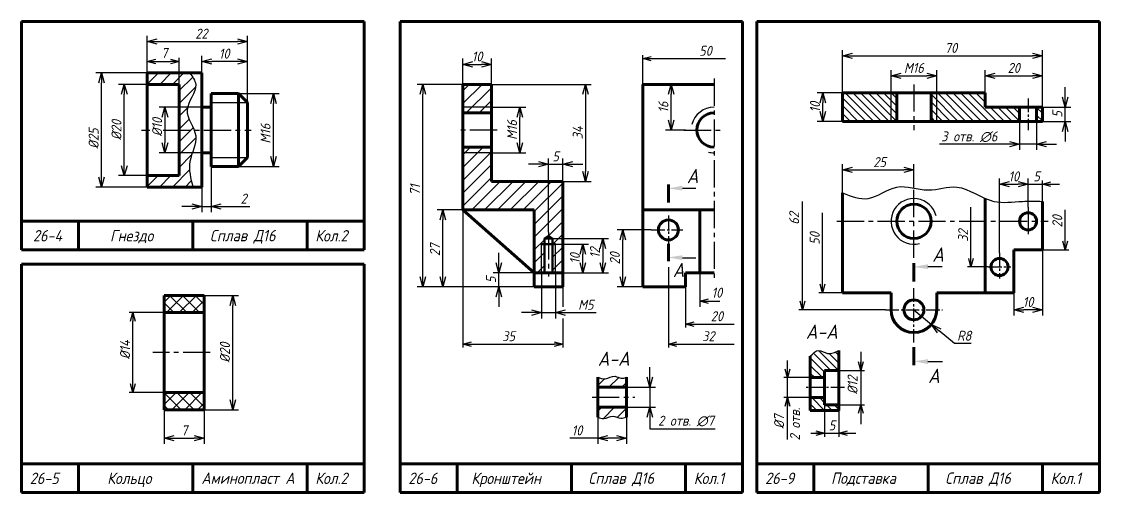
# Model space of a CAD drawing. Header units: millimetres. Extents: x -255 to 513, y 132 to 472.
# Drawn here: x 135 to 512.6, y 307 to 472 of the extents above; entities that cross this region are included whole.
import ezdxf

# ---------------------------------------------------------------- set-up
doc = ezdxf.new("R2010")
doc.units = ezdxf.units.MM
doc.header["$LTSCALE"] = 0.5
doc.linetypes.add('осевая2', pattern=[28.575, 19.05, -3.175, 3.175, -3.175])
doc.layers.get('Defpoints').update_dxf_attribs({"color": 5})
doc.styles.get("Standard").update_dxf_attribs({"font": 'isocpeui.ttf', "width": 0.9})
doc.dimstyles.new('Standart 1', dxfattribs={"dimtxt": 3.5, "dimasz": 3.5, "dimexe": 2, "dimexo": 0, "dimgap": 1, "dimtad": 1, "dimtoh": 1, "dimdec": 0, "dimtxsty": 'Standard', "dimblk": 'OPEN30', "dimcen": 2.5, "dimadec": 0, "dimazin": 0, "dimtfac": 1, "dimtdec": 0, "dimtmove": 0, "dimatfit": 3, "dimldrblk": 'DOTSMALL', "dimfxl": 0, "dimarcsym": 0})
pattern_1 = [(45, (-6, 286), (-2.245064, 2.245064), []), (135, (-6, 286), (-2.245064, -2.245064), [])]

# ---------------------------------------------------------------- blocks, each defined once
blk = doc.blocks.new('_Open30')
at = {"color": 0, "linetype": 'ByBlock', "lineweight": -2}
for p, q in [((-1, 0.27), (0, 0)), ((0, 0), (-1, -0.27)), ((0, 0), (-1, 0))]:
    blk.add_line(p, q, dxfattribs=at)
blk = doc.blocks.new('*D35')
at = {"color": 0, "lineweight": -2}
for p, q in [((439.6, 447), (439.6, 455)), ((455.6, 447), (455.6, 455)), ((443.1, 453), (452.1, 453))]:
    blk.add_line(p, q, dxfattribs=at)
at = {"layer": 'Defpoints', "color": 0}
for p in [(455.6, 453), (439.6, 447), (455.6, 447)]:
    blk.add_point(p, dxfattribs=at)
at = {"color": 0, "lineweight": -2, "xscale": 3.5, "yscale": 3.5, "zscale": 3.5, "rotation": 180}
blk.add_blockref('_Open30', (439.6, 453), dxfattribs=at)
at = {"color": 0, "lineweight": -2, "xscale": 3.5, "yscale": 3.5, "zscale": 3.5}
blk.add_blockref('_Open30', (455.6, 453), dxfattribs=at)
at = {"color": 0, "lineweight": -3, "insert": (447.6, 455.75), "char_height": 3.5, "attachment_point": 5}
blk.add_mtext('M16', dxfattribs=at)
blk = doc.blocks.new('_DotSmall')
at = {"color": 0, "linetype": 'ByBlock', "const_width": 0.5}
blk.add_lwpolyline([(-0.0625, 0, 1), (0.0625, 0, 1)], format="xyb", close=True, dxfattribs=at)
blk = doc.blocks.new('*D36')
at = {"color": 0, "lineweight": -2}
for p, q in [((500.6, 445.5), (500.6, 449)), ((492.6, 442), (502.6, 442)), ((500.6, 437), (500.6, 442)), ((492.6, 437), (502.6, 437)), ((500.6, 433.5), (500.6, 430))]:
    blk.add_line(p, q, dxfattribs=at)
at = {"layer": 'Defpoints', "color": 0}
for p in [(492.6, 442), (500.6, 442), (492.6, 437)]:
    blk.add_point(p, dxfattribs=at)
at = {"color": 0, "lineweight": -2, "xscale": 3.5, "yscale": 3.5, "zscale": 3.5}
for p, rotation in [((500.6, 442), 270), ((500.6, 437), 90)]:
    blk.add_blockref('_Open30', p, dxfattribs=dict(at, rotation=rotation))
at = {"color": 0, "lineweight": -3, "insert": (497.85, 439.5), "char_height": 3.5, "attachment_point": 5, "rotation": 90}
blk.add_mtext('5', dxfattribs=at)
blk = doc.blocks.new('*D37')
at = {"color": 0, "lineweight": -2}
for p, q in [((422.6, 447), (413.69, 447)), ((415.69, 440.5), (415.69, 443.5)), ((422.74, 437), (413.69, 437))]:
    blk.add_line(p, q, dxfattribs=at)
at = {"layer": 'Defpoints', "color": 0}
for p in [(415.69, 447), (422.6, 447), (422.74, 437)]:
    blk.add_point(p, dxfattribs=at)
at = {"color": 0, "lineweight": -2, "xscale": 3.5, "yscale": 3.5, "zscale": 3.5}
for p, rotation in [((415.69, 447), 90), ((415.69, 437), 270)]:
    blk.add_blockref('_Open30', p, dxfattribs=dict(at, rotation=rotation))
at = {"color": 0, "lineweight": -3, "insert": (412.94, 442.03), "char_height": 3.5, "attachment_point": 5, "rotation": 90}
blk.add_mtext('10', dxfattribs=at)
blk = doc.blocks.new('*D38')
at = {"color": 0, "lineweight": -2}
for p, q in [((472.6, 447), (472.6, 455)), ((492.6, 442), (492.6, 455)), ((476.1, 453), (489.1, 453))]:
    blk.add_line(p, q, dxfattribs=at)
at = {"layer": 'Defpoints', "color": 0}
for p in [(492.6, 453), (472.6, 447), (492.6, 442)]:
    blk.add_point(p, dxfattribs=at)
at = {"color": 0, "lineweight": -2, "xscale": 3.5, "yscale": 3.5, "zscale": 3.5, "rotation": 180}
blk.add_blockref('_Open30', (472.6, 453), dxfattribs=at)
at = {"color": 0, "lineweight": -2, "xscale": 3.5, "yscale": 3.5, "zscale": 3.5}
blk.add_blockref('_Open30', (492.6, 453), dxfattribs=at)
at = {"color": 0, "lineweight": -3, "insert": (482.6, 455.75), "char_height": 3.5, "attachment_point": 5}
blk.add_mtext('20', dxfattribs=at)
blk = doc.blocks.new('*D39')
at = {"color": 0, "lineweight": -2}
for p, q in [((422.6, 447), (422.6, 462)), ((492.6, 454), (492.6, 462)), ((426.1, 460), (489.1, 460))]:
    blk.add_line(p, q, dxfattribs=at)
at = {"layer": 'Defpoints', "color": 0}
for p in [(492.6, 460), (492.6, 454), (422.6, 447)]:
    blk.add_point(p, dxfattribs=at)
at = {"color": 0, "lineweight": -2, "xscale": 3.5, "yscale": 3.5, "zscale": 3.5, "rotation": 180}
blk.add_blockref('_Open30', (422.6, 460), dxfattribs=at)
at = {"color": 0, "lineweight": -2, "xscale": 3.5, "yscale": 3.5, "zscale": 3.5}
blk.add_blockref('_Open30', (492.6, 460), dxfattribs=at)
at = {"color": 0, "lineweight": -3, "insert": (460.6, 462.77), "char_height": 3.5, "attachment_point": 5}
blk.add_mtext('70', dxfattribs=at)
blk = doc.blocks.new('*D40')
at = {"color": 0, "lineweight": -2}
for p, q in [((422.6, 412), (422.6, 422)), ((426.1, 420), (444.1, 420)), ((447.6, 413.65), (447.6, 422))]:
    blk.add_line(p, q, dxfattribs=at)
at = {"layer": 'Defpoints', "color": 0}
for p in [(447.6, 420), (422.6, 412), (447.6, 413.65)]:
    blk.add_point(p, dxfattribs=at)
at = {"color": 0, "lineweight": -2, "xscale": 3.5, "yscale": 3.5, "zscale": 3.5, "rotation": 180}
blk.add_blockref('_Open30', (422.6, 420), dxfattribs=at)
at = {"color": 0, "lineweight": -2, "xscale": 3.5, "yscale": 3.5, "zscale": 3.5}
blk.add_blockref('_Open30', (447.6, 420), dxfattribs=at)
at = {"color": 0, "lineweight": -3, "insert": (435.6, 422.75), "char_height": 3.5, "attachment_point": 5}
blk.add_mtext('25', dxfattribs=at)
blk = doc.blocks.new('*D41')
at = {"color": 0, "lineweight": -2}
for p, q in [((447.6, 371), (453.75, 365.88)), ((461.81, 359.16), (456.44, 363.64)), ((467.66, 359.16), (461.81, 359.16))]:
    blk.add_line(p, q, dxfattribs=at)
at = {"layer": 'Defpoints', "color": 0}
for p in [(447.6, 371), (453.75, 365.88)]:
    blk.add_point(p, dxfattribs=at)
at = {"color": 0, "lineweight": -2, "xscale": 3.5, "yscale": 3.5, "zscale": 3.5, "rotation": 140.1944284725017}
blk.add_blockref('_Open30', (453.75, 365.88), dxfattribs=at)
at = {"color": 0, "lineweight": -3, "insert": (465.24, 361.91), "char_height": 3.5, "attachment_point": 5}
blk.add_mtext('R8', dxfattribs=at)
blk = doc.blocks.new('*D42')
at = {"color": 0, "lineweight": -2}
for p, q in [((492.6, 392), (492.6, 369)), ((482.6, 377), (482.6, 369)), ((489.1, 371), (486.1, 371))]:
    blk.add_line(p, q, dxfattribs=at)
at = {"layer": 'Defpoints', "color": 0}
for p in [(492.6, 392), (482.6, 377), (482.6, 371)]:
    blk.add_point(p, dxfattribs=at)
at = {"color": 0, "lineweight": -2, "xscale": 3.5, "yscale": 3.5, "zscale": 3.5, "rotation": 180}
blk.add_blockref('_Open30', (482.6, 371), dxfattribs=at)
at = {"color": 0, "lineweight": -2, "xscale": 3.5, "yscale": 3.5, "zscale": 3.5}
blk.add_blockref('_Open30', (492.6, 371), dxfattribs=at)
at = {"color": 0, "lineweight": -3, "insert": (487.6, 373.75), "char_height": 3.5, "attachment_point": 5}
blk.add_mtext('10', dxfattribs=at)
blk = doc.blocks.new('*D43')
at = {"color": 0, "lineweight": -2}
for p, q in [((477.6, 391), (477.6, 417)), ((487.6, 407), (487.6, 417)), ((481.1, 415), (484.1, 415))]:
    blk.add_line(p, q, dxfattribs=at)
at = {"layer": 'Defpoints', "color": 0}
for p in [(487.6, 415), (487.6, 407), (477.6, 391)]:
    blk.add_point(p, dxfattribs=at)
at = {"color": 0, "lineweight": -2, "xscale": 3.5, "yscale": 3.5, "zscale": 3.5, "rotation": 180}
blk.add_blockref('_Open30', (477.6, 415), dxfattribs=at)
at = {"color": 0, "lineweight": -2, "xscale": 3.5, "yscale": 3.5, "zscale": 3.5}
blk.add_blockref('_Open30', (487.6, 415), dxfattribs=at)
at = {"color": 0, "lineweight": -3, "insert": (482.6, 417.75), "char_height": 3.5, "attachment_point": 5}
blk.add_mtext('10', dxfattribs=at)
blk = doc.blocks.new('*D44')
at = {"color": 0, "lineweight": -2}
for p, q in [((355.6, 399), (343.6, 399)), ((345.6, 382.5), (345.6, 395.5)), ((352.6, 379), (343.6, 379))]:
    blk.add_line(p, q, dxfattribs=at)
at = {"layer": 'Defpoints', "color": 0}
for p in [(345.6, 399), (355.6, 399), (352.6, 379)]:
    blk.add_point(p, dxfattribs=at)
at = {"color": 0, "lineweight": -2, "xscale": 3.5, "yscale": 3.5, "zscale": 3.5}
for p, rotation in [((345.6, 399), 90), ((345.6, 379), 270)]:
    blk.add_blockref('_Open30', p, dxfattribs=dict(at, rotation=rotation))
at = {"color": 0, "lineweight": -3, "insert": (342.85, 389), "char_height": 3.5, "attachment_point": 5, "rotation": 90}
blk.add_mtext('20', dxfattribs=at)
blk = doc.blocks.new('*D45')
at = {"color": 0, "lineweight": -2}
for p, q in [((302.2, 387.5), (302.2, 391)), ((314.6, 384), (300.2, 384)), ((302.2, 379), (302.2, 384)), ((314.6, 379), (300.2, 379)), ((302.2, 375.5), (302.2, 372))]:
    blk.add_line(p, q, dxfattribs=at)
at = {"layer": 'Defpoints', "color": 0}
for p in [(302.2, 384), (314.6, 384), (314.6, 379)]:
    blk.add_point(p, dxfattribs=at)
at = {"color": 0, "lineweight": -2, "xscale": 3.5, "yscale": 3.5, "zscale": 3.5}
for p, rotation in [((302.2, 384), 270), ((302.2, 379), 90)]:
    blk.add_blockref('_Open30', p, dxfattribs=dict(at, rotation=rotation))
at = {"color": 0, "lineweight": -3, "insert": (299.45, 381.5), "char_height": 3.5, "attachment_point": 5, "rotation": 90}
blk.add_mtext('5', dxfattribs=at)
blk = doc.blocks.new('*D46')
at = {"color": 0, "lineweight": -2}
for p, q in [((299.6, 442), (311.6, 442)), ((309.6, 429.5), (309.6, 438.5)), ((299.6, 426), (311.6, 426))]:
    blk.add_line(p, q, dxfattribs=at)
at = {"layer": 'Defpoints', "color": 0}
for p in [(299.6, 442), (309.6, 442), (299.6, 426)]:
    blk.add_point(p, dxfattribs=at)
at = {"color": 0, "lineweight": -2, "xscale": 3.5, "yscale": 3.5, "zscale": 3.5}
for p, rotation in [((309.6, 442), 90), ((309.6, 426), 270)]:
    blk.add_blockref('_Open30', p, dxfattribs=dict(at, rotation=rotation))
at = {"color": 0, "lineweight": -3, "insert": (306.85, 434), "char_height": 3.5, "attachment_point": 5, "rotation": 90}
blk.add_mtext('M16', dxfattribs=at)
blk = doc.blocks.new('*D47')
at = {"color": 0, "lineweight": -2}
for p, q in [((365.6, 450), (360.6, 450)), ((362.6, 437.5), (362.6, 446.5)), ((367.6, 434), (360.6, 434))]:
    blk.add_line(p, q, dxfattribs=at)
at = {"layer": 'Defpoints', "color": 0}
for p in [(362.6, 450), (365.6, 450), (367.6, 434)]:
    blk.add_point(p, dxfattribs=at)
at = {"color": 0, "lineweight": -2, "xscale": 3.5, "yscale": 3.5, "zscale": 3.5}
for p, rotation in [((362.6, 450), 90), ((362.6, 434), 270)]:
    blk.add_blockref('_Open30', p, dxfattribs=dict(at, rotation=rotation))
at = {"color": 0, "lineweight": -3, "insert": (359.85, 442), "char_height": 3.5, "attachment_point": 5, "rotation": 90}
blk.add_mtext('16', dxfattribs=at)
blk = doc.blocks.new('*D48')
at = {"color": 0, "lineweight": -2}
for p, q in [((289.6, 450), (289.6, 459)), ((293.1, 457), (296.1, 457)), ((299.6, 450), (299.6, 459))]:
    blk.add_line(p, q, dxfattribs=at)
at = {"layer": 'Defpoints', "color": 0}
for p in [(299.6, 457), (289.6, 450), (299.6, 450)]:
    blk.add_point(p, dxfattribs=at)
at = {"color": 0, "lineweight": -2, "xscale": 3.5, "yscale": 3.5, "zscale": 3.5, "rotation": 180}
blk.add_blockref('_Open30', (289.6, 457), dxfattribs=at)
at = {"color": 0, "lineweight": -2, "xscale": 3.5, "yscale": 3.5, "zscale": 3.5}
blk.add_blockref('_Open30', (299.6, 457), dxfattribs=at)
at = {"color": 0, "lineweight": -3, "insert": (294.6, 459.75), "char_height": 3.5, "attachment_point": 5}
blk.add_mtext('10', dxfattribs=at)
blk = doc.blocks.new('*D49')
at = {"color": 0, "lineweight": -2}
for p, q in [((299.6, 450), (334.6, 450)), ((332.6, 446.5), (332.6, 419.5)), ((324.6, 416), (334.6, 416))]:
    blk.add_line(p, q, dxfattribs=at)
at = {"layer": 'Defpoints', "color": 0}
for p in [(299.6, 450), (324.6, 416), (332.6, 416)]:
    blk.add_point(p, dxfattribs=at)
at = {"color": 0, "lineweight": -2, "xscale": 3.5, "yscale": 3.5, "zscale": 3.5}
for p, rotation in [((332.6, 450), 90), ((332.6, 416), 270)]:
    blk.add_blockref('_Open30', p, dxfattribs=dict(at, rotation=rotation))
at = {"color": 0, "lineweight": -3, "insert": (329.85, 433), "char_height": 3.5, "attachment_point": 5, "rotation": 90}
blk.add_mtext('34', dxfattribs=at)
blk = doc.blocks.new('*D50')
at = {"color": 0, "lineweight": -2}
for p, q in [((289.6, 406), (280.6, 406)), ((282.6, 382.5), (282.6, 402.5)), ((314.6, 379), (280.6, 379))]:
    blk.add_line(p, q, dxfattribs=at)
at = {"layer": 'Defpoints', "color": 0}
for p in [(282.6, 406), (289.6, 406), (314.6, 379)]:
    blk.add_point(p, dxfattribs=at)
at = {"color": 0, "lineweight": -2, "xscale": 3.5, "yscale": 3.5, "zscale": 3.5}
for p, rotation in [((282.6, 406), 90), ((282.6, 379), 270)]:
    blk.add_blockref('_Open30', p, dxfattribs=dict(at, rotation=rotation))
at = {"color": 0, "lineweight": -3, "insert": (279.83, 392), "char_height": 3.5, "attachment_point": 5, "rotation": 90}
blk.add_mtext('27', dxfattribs=at)
blk = doc.blocks.new('*D51')
at = {"color": 0, "lineweight": -2}
for p, q in [((289.6, 450), (273.6, 450)), ((275.6, 382.5), (275.6, 446.5)), ((282.6, 379), (273.6, 379))]:
    blk.add_line(p, q, dxfattribs=at)
at = {"layer": 'Defpoints', "color": 0}
for p in [(275.6, 450), (289.6, 450), (282.6, 379)]:
    blk.add_point(p, dxfattribs=at)
at = {"color": 0, "lineweight": -2, "xscale": 3.5, "yscale": 3.5, "zscale": 3.5}
for p, rotation in [((275.6, 450), 90), ((275.6, 379), 270)]:
    blk.add_blockref('_Open30', p, dxfattribs=dict(at, rotation=rotation))
at = {"color": 0, "lineweight": -3, "insert": (272.83, 413), "char_height": 3.5, "attachment_point": 5, "rotation": 90}
blk.add_mtext('71', dxfattribs=at)
blk = doc.blocks.new('*D52')
at = {"color": 0, "lineweight": -2}
for p, q in [((321.6, 394), (333.6, 394)), ((331.6, 387.5), (331.6, 390.5)), ((324.6, 384), (333.6, 384))]:
    blk.add_line(p, q, dxfattribs=at)
at = {"layer": 'Defpoints', "color": 0}
for p in [(321.6, 394), (331.6, 394), (324.6, 384)]:
    blk.add_point(p, dxfattribs=at)
at = {"color": 0, "lineweight": -2, "xscale": 3.5, "yscale": 3.5, "zscale": 3.5}
for p, rotation in [((331.6, 394), 90), ((331.6, 384), 270)]:
    blk.add_blockref('_Open30', p, dxfattribs=dict(at, rotation=rotation))
at = {"color": 0, "lineweight": -3, "insert": (328.85, 389), "char_height": 3.5, "attachment_point": 5, "rotation": 90}
blk.add_mtext('10', dxfattribs=at)
blk = doc.blocks.new('*D53')
at = {"color": 0, "lineweight": -2}
for p, q in [((320.6, 396), (340.6, 396)), ((338.6, 392.5), (338.6, 387.5)), ((332.6, 384), (340.6, 384))]:
    blk.add_line(p, q, dxfattribs=at)
at = {"layer": 'Defpoints', "color": 0}
for p in [(320.6, 396), (332.6, 384), (338.6, 384)]:
    blk.add_point(p, dxfattribs=at)
at = {"color": 0, "lineweight": -2, "xscale": 3.5, "yscale": 3.5, "zscale": 3.5}
for p, rotation in [((338.6, 396), 90), ((338.6, 384), 270)]:
    blk.add_blockref('_Open30', p, dxfattribs=dict(at, rotation=rotation))
at = {"color": 0, "lineweight": -3, "insert": (335.85, 391), "char_height": 3.5, "attachment_point": 5, "rotation": 90}
blk.add_mtext('12', dxfattribs=at)
blk = doc.blocks.new('*D54')
at = {"color": 0, "lineweight": -2}
for p, q in [((336.87, 333.36), (336.87, 324)), ((346.87, 333.36), (346.87, 324)), ((336.87, 326), (327.02, 326)), ((343.37, 326), (340.37, 326))]:
    blk.add_line(p, q, dxfattribs=at)
at = {"layer": 'Defpoints', "color": 0}
for p in [(336.87, 333.36), (346.87, 333.36), (346.87, 326)]:
    blk.add_point(p, dxfattribs=at)
at = {"color": 0, "lineweight": -2, "xscale": 3.5, "yscale": 3.5, "zscale": 3.5, "rotation": 180}
blk.add_blockref('_Open30', (336.87, 326), dxfattribs=at)
at = {"color": 0, "lineweight": -2, "xscale": 3.5, "yscale": 3.5, "zscale": 3.5}
blk.add_blockref('_Open30', (346.87, 326), dxfattribs=at)
at = {"color": 0, "lineweight": -3, "insert": (329.6, 328.75), "char_height": 3.5, "attachment_point": 5}
blk.add_mtext('10', dxfattribs=at)
blk = doc.blocks.new('*D55')
at = {"color": 0, "lineweight": -2}
for p, q in [((317.1, 384), (317.1, 368)), ((322.1, 384), (322.1, 368)), ((313.6, 370), (310.1, 370)), ((317.1, 370), (322.1, 370)), ((325.6, 370), (336.25, 370))]:
    blk.add_line(p, q, dxfattribs=at)
at = {"layer": 'Defpoints', "color": 0}
for p in [(317.1, 384), (322.1, 384), (322.1, 370)]:
    blk.add_point(p, dxfattribs=at)
at = {"color": 0, "lineweight": -2, "xscale": 3.5, "yscale": 3.5, "zscale": 3.5}
blk.add_blockref('_Open30', (317.1, 370), dxfattribs=at)
at = {"color": 0, "lineweight": -2, "xscale": 3.5, "yscale": 3.5, "zscale": 3.5, "rotation": 180}
blk.add_blockref('_Open30', (322.1, 370), dxfattribs=at)
at = {"color": 0, "lineweight": -3, "insert": (332.68, 372.75), "char_height": 3.5, "attachment_point": 5}
blk.add_mtext('M5', dxfattribs=at)
blk = doc.blocks.new('*D56')
at = {"color": 0, "lineweight": -2}
for p, q in [((319.6, 398.2), (319.6, 424)), ((324.6, 401.96), (324.6, 424)), ((316.1, 422), (312.6, 422)), ((319.6, 422), (324.6, 422)), ((328.1, 422), (331.6, 422))]:
    blk.add_line(p, q, dxfattribs=at)
at = {"layer": 'Defpoints', "color": 0}
for p in [(324.6, 422), (324.6, 401.96), (319.6, 398.2)]:
    blk.add_point(p, dxfattribs=at)
at = {"color": 0, "lineweight": -2, "xscale": 3.5, "yscale": 3.5, "zscale": 3.5}
blk.add_blockref('_Open30', (319.6, 422), dxfattribs=at)
at = {"color": 0, "lineweight": -2, "xscale": 3.5, "yscale": 3.5, "zscale": 3.5, "rotation": 180}
blk.add_blockref('_Open30', (324.6, 422), dxfattribs=at)
at = {"color": 0, "lineweight": -3, "insert": (322.1, 424.75), "char_height": 3.5, "attachment_point": 5}
blk.add_mtext('5', dxfattribs=at)
blk = doc.blocks.new('*D12')
at = {"color": 0, "lineweight": -2}
for p, q in [((179, 454), (161, 454)), ((163, 417.5), (163, 450.5)), ((179, 414), (161, 414))]:
    blk.add_line(p, q, dxfattribs=at)
at = {"layer": 'Defpoints', "color": 0}
for p in [(163, 454), (179, 454), (179, 414)]:
    blk.add_point(p, dxfattribs=at)
at = {"color": 0, "lineweight": -2, "xscale": 3.5, "yscale": 3.5, "zscale": 3.5}
for p, rotation in [((163, 454), 90), ((163, 414), 270)]:
    blk.add_blockref('_Open30', p, dxfattribs=dict(at, rotation=rotation))
at = {"color": 0, "lineweight": -3, "insert": (160.25, 431), "char_height": 3.5, "attachment_point": 5, "rotation": 90}
blk.add_mtext('%%c25', dxfattribs=at)
blk = doc.blocks.new('*D13')
at = {"color": 0, "lineweight": -2}
for p, q in [((179, 450), (169, 450)), ((171, 421.5), (171, 446.5)), ((179, 418), (169, 418))]:
    blk.add_line(p, q, dxfattribs=at)
at = {"layer": 'Defpoints', "color": 0}
for p in [(171, 450), (179, 450), (179, 418)]:
    blk.add_point(p, dxfattribs=at)
at = {"color": 0, "lineweight": -2, "xscale": 3.5, "yscale": 3.5, "zscale": 3.5}
for p, rotation in [((171, 450), 90), ((171, 418), 270)]:
    blk.add_blockref('_Open30', p, dxfattribs=dict(at, rotation=rotation))
at = {"color": 0, "lineweight": -3, "insert": (168.25, 434), "char_height": 3.5, "attachment_point": 5, "rotation": 90}
blk.add_mtext('%%c20', dxfattribs=at)
blk = doc.blocks.new('*D14')
at = {"color": 0, "lineweight": -2}
for p, q in [((201.4, 421.2), (201.4, 405.2)), ((198.2, 414), (198.2, 405.2)), ((194.7, 407.2), (191.2, 407.2)), ((198.2, 407.2), (201.4, 407.2)), ((204.9, 407.2), (214.93, 407.2))]:
    blk.add_line(p, q, dxfattribs=at)
at = {"layer": 'Defpoints', "color": 0}
for p in [(201.4, 421.2), (198.2, 414), (198.2, 407.2)]:
    blk.add_point(p, dxfattribs=at)
at = {"color": 0, "lineweight": -2, "xscale": 3.5, "yscale": 3.5, "zscale": 3.5}
blk.add_blockref('_Open30', (198.2, 407.2), dxfattribs=at)
at = {"color": 0, "lineweight": -2, "xscale": 3.5, "yscale": 3.5, "zscale": 3.5, "rotation": 180}
blk.add_blockref('_Open30', (201.4, 407.2), dxfattribs=at)
at = {"color": 0, "lineweight": -3, "insert": (212.82, 409.95), "char_height": 3.5, "attachment_point": 5}
blk.add_mtext('2', dxfattribs=at)
blk = doc.blocks.new('*D15')
at = {"color": 0, "lineweight": -2}
for p, q in [((211, 446.8), (225.22, 446.8)), ((223.22, 424.7), (223.22, 443.3)), ((211, 421.2), (225.22, 421.2))]:
    blk.add_line(p, q, dxfattribs=at)
at = {"layer": 'Defpoints', "color": 0}
for p in [(211, 446.8), (223.22, 446.8), (211, 421.2)]:
    blk.add_point(p, dxfattribs=at)
at = {"color": 0, "lineweight": -2, "xscale": 3.5, "yscale": 3.5, "zscale": 3.5}
for p, rotation in [((223.22, 446.8), 90), ((223.22, 421.2), 270)]:
    blk.add_blockref('_Open30', p, dxfattribs=dict(at, rotation=rotation))
at = {"color": 0, "lineweight": -3, "insert": (220.47, 432.72), "char_height": 3.5, "attachment_point": 5, "rotation": 90}
blk.add_mtext('M16', dxfattribs=at)
blk = doc.blocks.new('*D16')
at = {"color": 0, "lineweight": -2}
for p, q in [((201.4, 442), (183.25, 442)), ((185.25, 438.5), (185.25, 429.5)), ((201.4, 426), (183.25, 426))]:
    blk.add_line(p, q, dxfattribs=at)
at = {"layer": 'Defpoints', "color": 0}
for p in [(201.4, 442), (185.25, 426), (201.4, 426)]:
    blk.add_point(p, dxfattribs=at)
at = {"color": 0, "lineweight": -2, "xscale": 3.5, "yscale": 3.5, "zscale": 3.5}
for p, rotation in [((185.25, 442), 90), ((185.25, 426), 270)]:
    blk.add_blockref('_Open30', p, dxfattribs=dict(at, rotation=rotation))
at = {"color": 0, "lineweight": -3, "insert": (182.5, 435), "char_height": 3.5, "attachment_point": 5, "rotation": 90}
blk.add_mtext('%%c10', dxfattribs=at)
blk = doc.blocks.new('*D17')
at = {"color": 0, "lineweight": -2}
for p, q in [((179, 454), (179, 467)), ((182.5, 465), (210.7, 465)), ((214.2, 459.25), (214.2, 467))]:
    blk.add_line(p, q, dxfattribs=at)
at = {"layer": 'Defpoints', "color": 0}
for p in [(214.2, 465), (214.2, 459.25), (179, 454)]:
    blk.add_point(p, dxfattribs=at)
at = {"color": 0, "lineweight": -2, "xscale": 3.5, "yscale": 3.5, "zscale": 3.5, "rotation": 180}
blk.add_blockref('_Open30', (179, 465), dxfattribs=at)
at = {"color": 0, "lineweight": -2, "xscale": 3.5, "yscale": 3.5, "zscale": 3.5}
blk.add_blockref('_Open30', (214.2, 465), dxfattribs=at)
at = {"color": 0, "lineweight": -3, "insert": (198, 467.75), "char_height": 3.5, "attachment_point": 5}
blk.add_mtext('22', dxfattribs=at)
blk = doc.blocks.new('*D18')
at = {"color": 0, "lineweight": -2}
for p, q in [((198.2, 454), (198.2, 460)), ((210.7, 458), (201.7, 458)), ((214.2, 443.6), (214.2, 460))]:
    blk.add_line(p, q, dxfattribs=at)
at = {"layer": 'Defpoints', "color": 0}
for p in [(198.2, 458), (198.2, 454), (214.2, 443.6)]:
    blk.add_point(p, dxfattribs=at)
at = {"color": 0, "lineweight": -2, "xscale": 3.5, "yscale": 3.5, "zscale": 3.5, "rotation": 180}
blk.add_blockref('_Open30', (198.2, 458), dxfattribs=at)
at = {"color": 0, "lineweight": -2, "xscale": 3.5, "yscale": 3.5, "zscale": 3.5}
blk.add_blockref('_Open30', (214.2, 458), dxfattribs=at)
at = {"color": 0, "lineweight": -3, "insert": (206, 460.75), "char_height": 3.5, "attachment_point": 5}
blk.add_mtext('10', dxfattribs=at)
blk = doc.blocks.new('*D19')
at = {"color": 0, "lineweight": -2}
for p, q in [((199, 376), (211, 376)), ((209, 339.5), (209, 372.5)), ((199, 336), (211, 336))]:
    blk.add_line(p, q, dxfattribs=at)
at = {"layer": 'Defpoints', "color": 0}
for p in [(199, 376), (209, 376), (199, 336)]:
    blk.add_point(p, dxfattribs=at)
at = {"color": 0, "lineweight": -2, "xscale": 3.5, "yscale": 3.5, "zscale": 3.5}
for p, rotation in [((209, 376), 90), ((209, 336), 270)]:
    blk.add_blockref('_Open30', p, dxfattribs=dict(at, rotation=rotation))
at = {"color": 0, "lineweight": -3, "insert": (206.25, 356), "char_height": 3.5, "attachment_point": 5, "rotation": 90}
blk.add_mtext('%%c20', dxfattribs=at)
blk = doc.blocks.new('*D20')
at = {"color": 0, "lineweight": -2}
for p, q in [((185, 336), (185, 324)), ((199, 336), (199, 324)), ((188.5, 326), (195.5, 326))]:
    blk.add_line(p, q, dxfattribs=at)
at = {"layer": 'Defpoints', "color": 0}
for p in [(185, 336), (199, 336), (199, 326)]:
    blk.add_point(p, dxfattribs=at)
at = {"color": 0, "lineweight": -2, "xscale": 3.5, "yscale": 3.5, "zscale": 3.5, "rotation": 180}
blk.add_blockref('_Open30', (185, 326), dxfattribs=at)
at = {"color": 0, "lineweight": -2, "xscale": 3.5, "yscale": 3.5, "zscale": 3.5}
blk.add_blockref('_Open30', (199, 326), dxfattribs=at)
at = {"color": 0, "lineweight": -3, "insert": (192, 328.77), "char_height": 3.5, "attachment_point": 5}
blk.add_mtext('7', dxfattribs=at)

msp = doc.modelspace()

# ---------------------------------------------------------------- hatches: boundary and pattern name
at = {"lineweight": -3}
h = msp.add_hatch(dxfattribs=at)
h.set_pattern_fill('ANSI31', style=0)
h.set_pattern_definition([(45, (-20, 287), (-2.245064, 2.245064), [])])
h.paths.add_polyline_path([(190.2, 450), (190.2, 454), (179, 454), (179, 450)])
edge = h.paths.add_edge_path()
edge.add_line((190.2, 450), (190.2, 434))
edge.add_line((190.2, 434), (195.44, 434))
edge.add_spline(control_points=[(195.44, 434), (194.51, 436.34), (190.73, 441.61), (197.81, 448.57), (194.92, 452.68), (194, 454)], knot_values=[0, 0, 0, 0, 7.388458, 16.875291, 21.347427, 21.347427, 21.347427, 21.347427], degree=3, periodic=0)
edge.add_line((194, 454), (190.2, 454))
edge.add_line((190.2, 454), (190.2, 450))
edge = h.paths.add_edge_path()
edge.add_line((190.2, 418), (179, 418))
edge.add_line((179, 418), (179, 414))
edge.add_line((179, 414), (195, 414))
edge.add_spline(control_points=[(195, 414), (194.24, 417.01), (192.7, 423.08), (196.81, 429.74), (195.71, 433.34), (195.44, 434)], knot_values=[21.347427, 21.347427, 21.347427, 21.347427, 30.402812, 39.622356, 41.720732, 41.720732, 41.720732, 41.720732], degree=3, periodic=0)
edge.add_line((195.44, 434), (190.2, 434))
edge.add_line((190.2, 434), (190.2, 418))
h = msp.add_hatch(dxfattribs=at)
h.set_pattern_fill('ANSI31', style=0)
h.set_pattern_definition([(45, (234.6025, 294), (-2.245064, 2.245064), [])])
h.paths.add_polyline_path([(299.6, 442), (299.6, 450), (289.6, 450), (289.6, 442)])
h.paths.add_polyline_path([(289.6, 442), (289.6, 440), (299.6, 440), (299.6, 442)])
h.paths.add_polyline_path([(299.6, 426), (299.6, 428), (289.6, 428), (289.6, 426)])
h.paths.add_polyline_path([(289.6, 406), (314.6, 406), (314.6, 384), (317.1, 384), (317.1, 394), (318.16, 394), (318.16, 396), (319.59, 396.95), (321.04, 396), (321.04, 394), (322.1, 394), (322.1, 384), (324.6, 384), (324.6, 416), (299.6, 416), (299.6, 426), (289.6, 426)])
h.paths.add_polyline_path([(317.1, 384), (318.16, 384), (318.16, 394), (317.1, 394)], flags=17)
h.paths.add_polyline_path([(321.04, 384), (322.1, 384), (322.1, 394), (321.04, 394)], flags=17)
h = msp.add_hatch(dxfattribs=at)
h.set_pattern_fill('ANSI31', scale=0.6, angle=90, style=0)
h.set_pattern_definition([(135, (362.6025, 287), (-1.347038, -1.347038), [])])
h.paths.add_polyline_path([(439.6, 447), (422.6, 447), (422.6, 437), (439.6, 437)])
h.paths.add_polyline_path([(441.6, 447), (439.6, 447), (439.6, 437), (441.6, 437)])
h.paths.add_polyline_path([(455.6, 447), (453.6, 447), (453.6, 437), (455.6, 437)])
h.paths.add_polyline_path([(455.6, 437), (484.6, 437), (484.6, 442), (472.6, 442), (472.6, 447), (455.6, 447)])
h.paths.add_polyline_path([(492.6, 442), (490.6, 442), (490.6, 437), (492.6, 437)])
h = msp.add_hatch(dxfattribs=at)
h.set_pattern_fill('NET', angle=45, style=0)
h.set_pattern_definition(pattern_1)
h.paths.add_polyline_path([(185, 370), (185, 376), (199, 376), (199, 370)])
h = msp.add_hatch(dxfattribs=at)
h.set_pattern_fill('ANSI31', style=0)
h.set_pattern_definition([(45, (241.872, 294.357), (-2.24506, 2.24506), [])])
edge = h.paths.add_edge_path()
edge.add_line((346.87, 343.86), (346.87, 347.36))
edge.add_spline(control_points=[(346.87, 347.36), (346.27, 347.15), (344.92, 346.68), (342.53, 348.41), (339.77, 346.28), (337.74, 347.03), (336.87, 347.36)], knot_values=[0, 0, 0, 0, 1.825696, 4.096205, 7.650416, 10.309617, 10.309617, 10.309617, 10.309617], degree=3, periodic=0)
edge.add_line((336.87, 347.36), (336.87, 343.86))
edge.add_line((336.87, 343.86), (346.87, 343.86))
edge = h.paths.add_edge_path()
edge.add_spline(control_points=[(336.87, 333.36), (337.58, 333.08), (339.37, 332.39), (342.03, 334.44), (344.63, 332.73), (346.21, 333.17), (346.87, 333.36)], knot_values=[0, 0, 0, 0, 2.169039, 5.533084, 8.276307, 10.287778, 10.287778, 10.287778, 10.287778], degree=3, periodic=0)
edge.add_line((346.87, 333.36), (346.87, 336.86))
edge.add_line((346.87, 336.86), (336.87, 336.86))
edge.add_line((336.87, 336.86), (336.87, 333.36))
h = msp.add_hatch(dxfattribs=at)
h.set_pattern_fill('NET', angle=45, style=0)
h.set_pattern_definition(pattern_1)
h.paths.add_polyline_path([(192, 336), (185, 336), (185, 342), (199, 342), (199, 336)])

# ---------------------------------------------------------------- linework, layer by layer
at = {"color": 7, "lineweight": 60}
for p, q in [((135, 472), (135, 392)), ((255, 472), (135, 472)), ((255, 392), (255, 472)), ((387.6, 472), (267.6, 472)), ((267.6, 472), (267.6, 307)), ((387.6, 307), (387.6, 472)), ((512.6, 472), (392.6, 472)), ((392.6, 472), (392.6, 307)), ((512.6, 307), (512.6, 472)), ((179, 454), (179, 414)), ((198.2, 454), (179, 454)), ((198.2, 422), (198.2, 454)), ((179, 450), (190.2, 450)), ((190.2, 418), (190.2, 450)), ((299.6, 450), (289.6, 450)), ((289.6, 450), (289.6, 406)), ((299.6, 416), (299.6, 450)), ((377.6, 450), (352.6, 450)), ((352.6, 450), (352.6, 379)), ((201.4, 434), (201.4, 446.8)), ((201.4, 446.8), (211, 446.8)), ((211, 446.8), (214.2, 443.6)), ((211, 446.8), (211, 421.2)), ((472.6, 447), (422.6, 447)), ((422.6, 447), (422.6, 437)), ((441.6, 437), (441.6, 447)), ((453.6, 437), (453.6, 447)), ((472.6, 442), (472.6, 447)), ((198.2, 442), (201.4, 442)), ((201.4, 421.2), (201.4, 442)), ((214.2, 443.6), (214.2, 424.4)), ((492.6, 442), (472.6, 442)), ((484.6, 437), (484.6, 442)), ((490.6, 437), (490.6, 442)), ((492.6, 437), (492.6, 442)), ((289.6, 440), (299.6, 440)), ((422.6, 437), (492.6, 437)), ((299.6, 428), (289.6, 428)), ((201.4, 426), (198.2, 426)), ((214.2, 424.4), (211, 421.2)), ((198.2, 414), (198.2, 422)), ((201.4, 421.2), (211, 421.2)), ((179, 418), (190.2, 418)), ((324.6, 416), (299.6, 416)), ((324.6, 384), (324.6, 416)), ((179, 414), (198.2, 414)), ((422.6, 412), (422.6, 377)), ((472.6, 410.03), (472.6, 377)), ((492.6, 409), (492.6, 392)), ((314.6, 384), (289.6, 406)), ((289.6, 406), (314.6, 406)), ((314.6, 406), (314.6, 384)), ((352.6, 406), (377.6, 406)), ((372.6, 406), (372.6, 384)), ((255, 402), (135, 402)), ((155, 402), (155, 392)), ((195, 402), (195, 392)), ((235, 402), (235, 392)), ((314.6, 394.5), (314.6, 394.5)), ((135, 392), (255, 392)), ((314.6, 392), (314.6, 392)), ((492.6, 392), (482.6, 392)), ((482.6, 392), (482.6, 377)), ((135, 387), (135, 307)), ((255, 387), (135, 387)), ((255, 307), (255, 387)), ((314.6, 384), (324.6, 384)), ((314.6, 379), (314.6, 384)), ((324.6, 384), (324.6, 379)), ((367.6, 379), (367.6, 384)), ((367.6, 384), (377.6, 384)), ((324.6, 379), (314.6, 379)), ((352.6, 379), (367.6, 379)), ((185, 336), (185, 376)), ((185, 376), (199, 376)), ((199, 376), (199, 336)), ((422.6, 377), (439.6, 377)), ((439.6, 377), (439.6, 371)), ((455.6, 377), (455.6, 371)), ((455.6, 377), (482.6, 377)), ((185, 370), (199, 370)), ((421.3, 356.74), (421.3, 335.74)), ((411.3, 354.74), (411.3, 335.74)), ((416.3, 349.74), (421.3, 349.74)), ((416.3, 337.74), (416.3, 349.74)), ((336.87, 333.36), (336.87, 347.36)), ((336.87, 343.86), (346.87, 343.86)), ((346.87, 347.36), (346.87, 333.36)), ((416.3, 347.24), (411.3, 347.24)), ((199, 342), (185, 342)), ((416.3, 340.24), (411.3, 340.24)), ((336.87, 336.86), (346.87, 336.86)), ((421.3, 337.74), (416.3, 337.74)), ((199, 336), (185, 336)), ((411.3, 335.74), (421.3, 335.74)), ((255, 317), (135, 317)), ((155, 317), (155, 307)), ((195, 317), (195, 307)), ((235, 317), (235, 307)), ((387.6, 317), (267.6, 317)), ((287.6, 317), (287.6, 307)), ((327.6, 317), (327.6, 307)), ((367.6, 317), (367.6, 307)), ((512.6, 317), (392.6, 317)), ((392.6, 317), (392.6, 307)), ((412.6, 317), (412.6, 307)), ((452.6, 317), (452.6, 307)), ((492.6, 317), (492.6, 307)), ((135, 307), (255, 307)), ((267.6, 307), (387.6, 307)), ((392.6, 307), (512.6, 307))]:
    msp.add_line(p, q, dxfattribs=at)
at = {"color": 7, "lineweight": -3}
for p, q in [((182, 458), (187.2, 458)), ((190.2, 450), (190.2, 459.25)), ((352.6, 450), (352.6, 460.25)), ((355.6, 459), (381.6, 459)), ((439.6, 437), (439.6, 447)), ((455.6, 437), (455.6, 447)), ((201.4, 443.6), (214.2, 443.6)), ((299.6, 442), (289.6, 442)), ((484.6, 437), (484.6, 427)), ((490.6, 437), (490.6, 427)), ((481.1, 429), (456.54, 429)), ((490.6, 429), (484.6, 429)), ((494.1, 429), (497.6, 429)), ((201.4, 424.4), (214.2, 424.4)), ((299.6, 426), (289.6, 426)), ((492.6, 409), (492.6, 416.25)), ((487.6, 415), (492.6, 415)), ((495.6, 415), (498.6, 415)), ((408.6, 374), (408.6, 409)), ((415.6, 380), (415.6, 405)), ((467.6, 389), (467.6, 407)), ((500.6, 395), (500.6, 406)), ((317.1, 384), (317.1, 394)), ((322.1, 384), (322.1, 394)), ((492.6, 392), (501.85, 392)), ((361.6, 385.92), (361.6, 357.75)), ((452.5, 386.12), (457.5, 386.13)), ((473.6, 386), (466.35, 386)), ((372.6, 384), (372.6, 372)), ((324.6, 379), (324.6, 372)), ((367.6, 379), (367.6, 364.75)), ((375.6, 374), (379.6, 374)), ((422.6, 377), (414.35, 377)), ((437.6, 371), (407.35, 371)), ((185, 370), (172.75, 370)), ((174, 345), (174, 367)), ((324.6, 368), (324.6, 357.75)), ((370.6, 366), (384.6, 366)), ((292.6, 359), (321.6, 359)), ((364.6, 359), (384.6, 359)), ((418.45, 349.74), (412.38, 355.81)), ((421.15, 349.74), (414.15, 356.74)), ((421.3, 352.28), (417.91, 355.67)), ((421.3, 354.98), (420.09, 356.18)), ((429.05, 356.31), (429.05, 330.96)), ((403.3, 325.58), (403.3, 353.24)), ((416.3, 349.2), (411.3, 354.2)), ((415.56, 347.24), (411.3, 351.5)), ((452.5, 352.86), (457.58, 352.86)), ((355.06, 347.36), (355.06, 350.86)), ((412.87, 347.24), (411.3, 348.81)), ((421.3, 349.74), (430.3, 349.74)), ((346.97, 343.86), (357.06, 343.86)), ((355.06, 343.86), (355.06, 336.86)), ((411.3, 347.24), (402.05, 347.24)), ((411.3, 340.24), (402.05, 340.24)), ((416.29, 335.74), (411.79, 340.24)), ((416.3, 338.42), (414.48, 340.24)), ((346.97, 336.86), (357.06, 336.86)), ((413.59, 335.74), (411.3, 338.03)), ((416.3, 337.74), (416.3, 326.49)), ((418.98, 335.74), (416.98, 337.74)), ((421.3, 336.12), (419.68, 337.74)), ((421.3, 337.74), (430.3, 337.74)), ((355.06, 333.36), (355.06, 329.34)), ((421.3, 335.74), (421.3, 326.49)), ((355.06, 329.34), (378, 329.34)), ((411.47, 327.74), (427.3, 327.74))]:
    msp.add_line(p, q, dxfattribs=at)
at = {"color": 7, "linetype": 'осевая2', "lineweight": -3}
for p, q in [((377.6, 452), (377.6, 381)), ((447.6, 450), (447.6, 434)), ((184.6, 434), (215.38, 434)), ((301.6, 434), (287.99, 434)), ((367.03, 434), (380.6, 434)), ((447.6, 389.22), (447.6, 417)), ((487.6, 407), (487.6, 397)), ((420.6, 402), (494.6, 402)), ((319.6, 398.2), (319.6, 382.68)), ((201.09, 356), (181, 356)), ((334.87, 340.36), (349.87, 340.36))]:
    msp.add_line(p, q, dxfattribs=at)
at = {"color": 7}
for p, q in [((455.51, 446.95), (455.46, 447)), ((201.4, 442), (201.4, 444.4)), ((201.4, 423.6), (201.4, 426)), ((289.6, 406), (289.6, 357.75)), ((185, 342), (172.75, 342))]:
    msp.add_line(p, q, dxfattribs=at)
at = {"color": 7, "linetype": 'осевая2', "lineweight": -3, "ltscale": 0.5}
for p, q in [((487.6, 445), (487.6, 434)), ((177, 434), (179.98, 434)), ((366.5, 413.62), (371.5, 413.63)), ((361.6, 404), (361.6, 393)), ((355.6, 399), (366.6, 399)), ((366.5, 389.26), (371.38, 389.26)), ((477.6, 391), (477.6, 382)), ((473.6, 386), (481.6, 386)), ((447.6, 359.5), (447.6, 379.26)), ((437.6, 371), (457.6, 371)), ((423.3, 343.74), (409.3, 343.74))]:
    msp.add_line(p, q, dxfattribs=at)
at = {"color": 7, "lineweight": 80}
for p, q in [((361.6, 414.86), (361.6, 408.54)), ((361.6, 388.03), (361.6, 394.11)), ((447.6, 387.34), (447.6, 380.96)), ((447.6, 351.63), (447.6, 357.85))]:
    msp.add_line(p, q, dxfattribs=at)
at = {"color": 7, "lineweight": 50}
for p, q in [((319.59, 396.95), (318.16, 396)), ((321.04, 396), (319.59, 396.95)), ((317.1, 394), (322.1, 394)), ((318.16, 384), (318.16, 396)), ((318.16, 396), (321.04, 396)), ((321.04, 384), (321.04, 396))]:
    msp.add_line(p, q, dxfattribs=at)
at = {"color": 7, "lineweight": 60}
for centre, radius in [((447.6, 402), 6), ((487.6, 402), 3), ((361.6, 399), 3.5), ((477.6, 386), 3), ((447.6, 371), 3.5)]:
    msp.add_circle(centre, radius, dxfattribs=at)
at = {"color": 7, "lineweight": -3}
for centre, start, end in [((377.6, 434), 90, 165.9638), ((377.6, 434), 255.9638, 270), ((447.6, 402), 14.0362, 284.0362)]:
    msp.add_arc(centre, 8, start, end, dxfattribs=at)
at = {"color": 7, "lineweight": 60}
for centre, radius, start, end in [((377.6, 434), 6, 90, 270), ((447.6, 371), 8, 180, 0)]:
    msp.add_arc(centre, radius, start, end, dxfattribs=at)
at = {"color": 7, "lineweight": -3}
for points in [[(194, 454), (196, 450), (193, 441), (196, 432), (194, 423), (195, 414)], [(422.6, 412), (431.6, 410), (441.6, 414), (452.6, 413), (462.6, 414), (475.6, 409), (485.6, 409), (492.6, 409)], [(411.3, 354.74), (414.3, 356.74), (417.3, 355.74), (421.3, 356.74)], [(336.87, 347.36), (339.47, 346.81), (342.92, 347.69), (345.08, 347.01), (346.87, 347.36)], [(336.87, 333.36), (338.98, 332.86), (342.23, 333.74), (344.88, 333.05), (346.87, 333.36)]]:
    msp.add_spline(points, degree=3, dxfattribs=at)
at = {"color": 7}
for points in [[(366.52, 412.79), (366.49, 414.46), (361.5, 413.53)], [(366.52, 390.1), (366.49, 388.43), (361.5, 389.36)], [(452.52, 385.29), (452.49, 386.96), (447.5, 386.03)], [(452.52, 353.69), (452.49, 352.02), (447.5, 352.95)]]:
    msp.add_solid(points, dxfattribs=at)

# ---------------------------------------------------------------- block references
at = {"color": 7, "lineweight": -3}
for p, xscale, yscale, zscale, rotation in [((179, 458), 3, 3, 3, 180), ((352.6, 459), 3, 3, 3, 180), ((490.6, 429), 3.5, 3.5, 3.5, 180), ((492.6, 415), 3, 3, 3, 180), ((500.6, 392), 3, 3, 3, 270), ((467.6, 386), 3, 3, 3, 270), ((415.6, 377), 3, 3, 3, 270), ((372.6, 374), 3, 3, 3, 180), ((408.6, 371), 3, 3, 3, 270), ((174, 370), 3, 3, 3, 90), ((367.6, 366), 3, 3, 3, 180), ((361.6, 359), 3, 3, 3, 180), ((429.05, 349.74), 3, 3, 3, 270), ((403.3, 347.24), 3, 3, 3, 270), ((355.06, 343.86), 3.5, 3.5, 3.5, 270), ((403.3, 340.24), 3, 3, 3, 90), ((355.06, 336.86), 3.5, 3.5, 3.5, 90), ((429.05, 337.74), 3, 3, 3, 90), ((421.3, 327.74), 3, 3, 3, 180)]:
    msp.add_blockref('_Open30', p, dxfattribs=dict(at, xscale=xscale, yscale=yscale, zscale=zscale, rotation=rotation))
for p, xscale, yscale, zscale in [((190.2, 458), 3, 3, 3), ((484.6, 429), 3.5, 3.5, 3.5), ((324.6, 359), 3, 3, 3), ((416.3, 327.74), 3, 3, 3)]:
    msp.add_blockref('_Open30', p, dxfattribs=dict(at, xscale=xscale, yscale=yscale, zscale=zscale))
at = {"color": 7, "linetype": 'осевая2', "lineweight": -3, "ltscale": 0.5, "xscale": 3, "yscale": 3, "zscale": 3, "rotation": 180}
msp.add_blockref('_Open30', (289.6, 359), dxfattribs=at)
at = {"color": 7, "xscale": 3, "yscale": 3, "zscale": 3, "rotation": 270}
msp.add_blockref('_Open30', (174, 342), dxfattribs=at)

# ---------------------------------------------------------------- texts
at = {"color": 7, "lineweight": -3, "width": 0.9}
for s, height, p in [('3 отв. ∅6', 3.5, (457.16, 430)), ('А', 5, (454.06, 387.87)), ('А-А', 5, (336.87, 351.36)), ('2 отв. ∅7', 3.5, (358, 330.38))]:
    msp.add_text(s, height=height, dxfattribs=at).set_placement(p)
at = {"color": 7, "width": 0.9}
for s, height, p in [('А', 5, (368.06, 415.37)), ('26-4', 4, (139, 394.95)), ('Гнездо', 4, (166, 394.95)), ('Сплав Д16', 4, (201, 395)), ('Кол.2', 4, (237.89, 394.95)), ('А', 5, (363.13, 382.44)), ('А-А', 5, (409.76, 360.81)), ('А', 5, (452.6, 345.36)), ('26-5', 4, (137.89, 309.95)), ('Кольцо', 4, (165, 309.95)), ('Аминопласт А', 4, (198, 310)), ('Кол.2', 4, (237.89, 309.95)), ('26-6', 4, (270.5, 309.95)), ('Кронштейн', 4, (292.6, 309.95)), ('Сплав Д16', 4, (333.6, 310)), ('Кол.1', 4, (370.5, 309.95)), ('26-9', 4, (395.5, 309.95)), ('Подставка', 4, (418.6, 310)), ('Сплав Д16', 4, (458.6, 310)), ('Кол.1', 4, (495.5, 309.95))]:
    msp.add_text(s, height=height, dxfattribs=at).set_placement(p)
at = {"color": 7, "lineweight": -3, "width": 0.9}
msp.add_text('2 отв.', height=3.5, rotation=90, dxfattribs=at).set_placement((407.7, 325.22))
at = {"color": 7, "lineweight": -3, "char_height": 3.5, "attachment_point": 5}
for s, insert in [('7', (185, 461)), ('5', (490.6, 417.75)), ('10', (378.6, 377)), ('35', (305.6, 361.75)), ('32', (375.6, 361.75)), ('5', (418.89, 330.49))]:
    msp.add_mtext(s, dxfattribs=dict(at, insert=insert))
at = {"color": 7, "char_height": 3.5, "attachment_point": 5}
for s, insert in [('50', (374.6, 461.75)), ('20', (378.6, 368.75))]:
    msp.add_mtext(s, dxfattribs=dict(at, insert=insert))
at = {"color": 7, "char_height": 3.5, "attachment_point": 5, "rotation": 90}
for s, insert in [('62', (405.65, 403.04)), ('20', (497.85, 402)), ('50', (412.85, 396)), ('32', (464.85, 397)), ('%%c14', (171.25, 357))]:
    msp.add_mtext(s, dxfattribs=dict(at, insert=insert))
at = {"color": 7, "lineweight": -3, "char_height": 3.5, "attachment_point": 5, "rotation": 90}
for s, insert in [('%%c12', (426.12, 344.64)), ('%%c7', (400.39, 331.82))]:
    msp.add_mtext(s, dxfattribs=dict(at, insert=insert))

# ---------------------------------------------------------------- dimensions: what is measured, and where the dimension line sits
at = {"color": 7, "lineweight": -3}
for base, p1, p2, text, picture, middle in [((214.2, 465), (179, 454), (214.2, 459.25), '22', '*D17', (198, 465)), ((198.2, 458), (214.2, 443.6), (198.2, 454), '10', '*D18', (206, 458)), ((455.6, 453), (439.6, 447), (455.6, 447), 'M16', '*D35', (447.6, 453)), ((198.2, 407.2), (201.4, 421.2), (198.2, 414), '2', '*D14', (212.82, 407.2)), ((322.1, 370), (317.1, 384), (322.1, 384), 'M5', '*D55', (332.68, 370)), ((199, 326), (185, 336), (199, 336), '7', '*D20', (192, 326))]:
    dim = msp.add_linear_dim(base=base, p1=p1, p2=p2, text=text, dimstyle='Standart 1', dxfattribs=at)
    dim.commit()
    dim.dimension.update_dxf_attribs({"geometry": picture, "text_midpoint": middle, "dimtype": 160})
for base, p1, p2, picture, middle in [((492.6, 460), (422.6, 447), (492.6, 454), '*D39', (460.6, 460)), ((299.6, 457), (289.6, 450), (299.6, 450), '*D48', (294.6, 457)), ((492.6, 453), (472.6, 447), (492.6, 442), '*D38', (482.6, 453)), ((324.6, 422), (319.6, 398.2), (324.6, 401.96), '*D56', (322.1, 422)), ((447.6, 420), (422.6, 412), (447.6, 413.65), '*D40', (435.6, 420)), ((487.6, 415), (477.6, 391), (487.6, 407), '*D43', (482.6, 415)), ((482.6, 371), (492.6, 392), (482.6, 377), '*D42', (487.6, 371)), ((346.87, 326), (336.87, 333.36), (346.87, 333.36), '*D54', (329.6, 326))]:
    dim = msp.add_linear_dim(base=base, p1=p1, p2=p2, dimstyle='Standart 1', dxfattribs=at)
    dim.commit()
    dim.dimension.update_dxf_attribs({"geometry": picture, "text_midpoint": middle, "dimtype": 160})
for base, p1, p2, text, picture, middle in [((163, 454), (179, 414), (179, 454), '%%c25', '*D12', (163, 431)), ((171, 450), (179, 418), (179, 450), '%%c20', '*D13', (171, 434)), ((223.22, 446.8), (211, 421.2), (211, 446.8), 'M16', '*D15', (223.22, 432.72)), ((185.25, 426), (201.4, 442), (201.4, 426), '%%c10', '*D16', (185.25, 435)), ((309.6, 442), (299.6, 426), (299.6, 442), 'M16', '*D46', (309.6, 434)), ((209, 376), (199, 336), (199, 376), '%%c20', '*D19', (209, 356))]:
    dim = msp.add_linear_dim(base=base, p1=p1, p2=p2, angle=90, text=text, dimstyle='Standart 1', dxfattribs=at)
    dim.commit()
    dim.dimension.update_dxf_attribs({"geometry": picture, "text_midpoint": middle, "dimtype": 160})
for base, p1, p2, picture, middle in [((275.6, 450), (282.6, 379), (289.6, 450), '*D51', (275.6, 413)), ((332.6, 416), (299.6, 450), (324.6, 416), '*D49', (332.6, 433)), ((362.6, 450), (367.6, 434), (365.6, 450), '*D47', (362.6, 442)), ((415.69, 447), (422.74, 437), (422.6, 447), '*D37', (415.69, 442.03)), ((500.6, 442), (492.6, 437), (492.6, 442), '*D36', (500.6, 439.5)), ((282.6, 406), (314.6, 379), (289.6, 406), '*D50', (282.6, 392)), ((345.6, 399), (352.6, 379), (355.6, 399), '*D44', (345.6, 389)), ((338.6, 384), (320.6, 396), (332.6, 384), '*D53', (338.6, 391)), ((331.6, 394), (324.6, 384), (321.6, 394), '*D52', (331.6, 389)), ((302.2, 384), (314.6, 379), (314.6, 384), '*D45', (302.2, 381.5))]:
    dim = msp.add_linear_dim(base=base, p1=p1, p2=p2, angle=90, dimstyle='Standart 1', dxfattribs=at)
    dim.commit()
    dim.dimension.update_dxf_attribs({"geometry": picture, "text_midpoint": middle, "dimtype": 160})
dim = msp.add_radius_dim(center=(447.6, 371), mpoint=(453.75, 365.88), dimstyle='Standart 1', dxfattribs=at)
dim.commit()
dim.dimension.update_dxf_attribs({"geometry": '*D41', "text_midpoint": (465.24, 361.91)})

doc.saveas('drawing.dxf')
